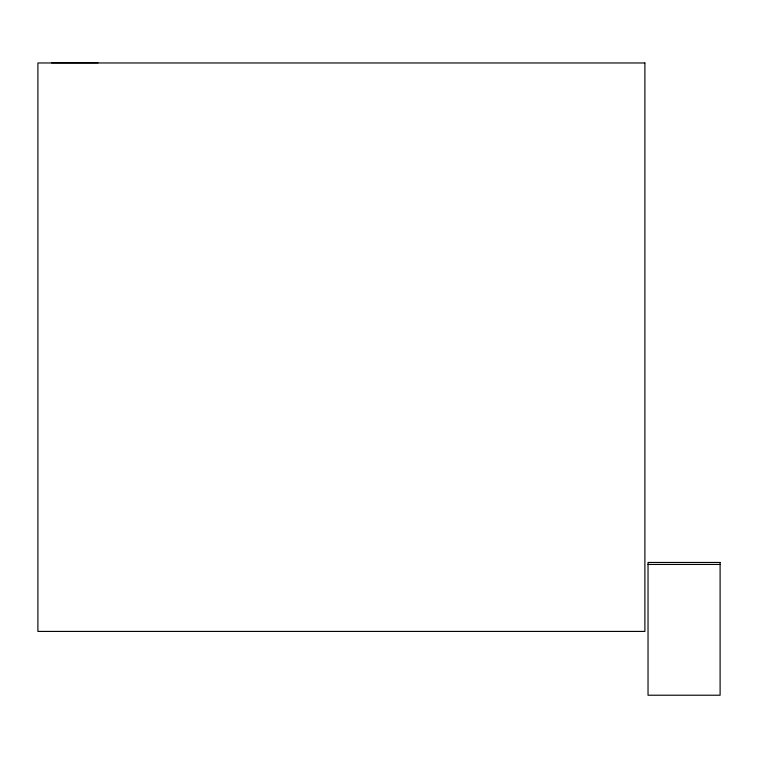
<?xml version="1.0" encoding="UTF-8"?>
<svg xmlns="http://www.w3.org/2000/svg" width="758" height="758" viewBox="0 0 758 758"><rect width="100%" height="100%" fill="white"/><g stroke="black" fill="none" stroke-linecap="round" stroke-linejoin="round"><path stroke-width="1.14" d="M51.553 62.781L98.009 62.781M648.033 564.445L720.1 564.445M644.887 62.971L37.9 62.971L37.9 631.423L644.887 631.423L644.887 62.971M720.1 562.455L648.033 562.455L648.033 695.219L720.1 695.219L720.1 562.455"/></g></svg>
